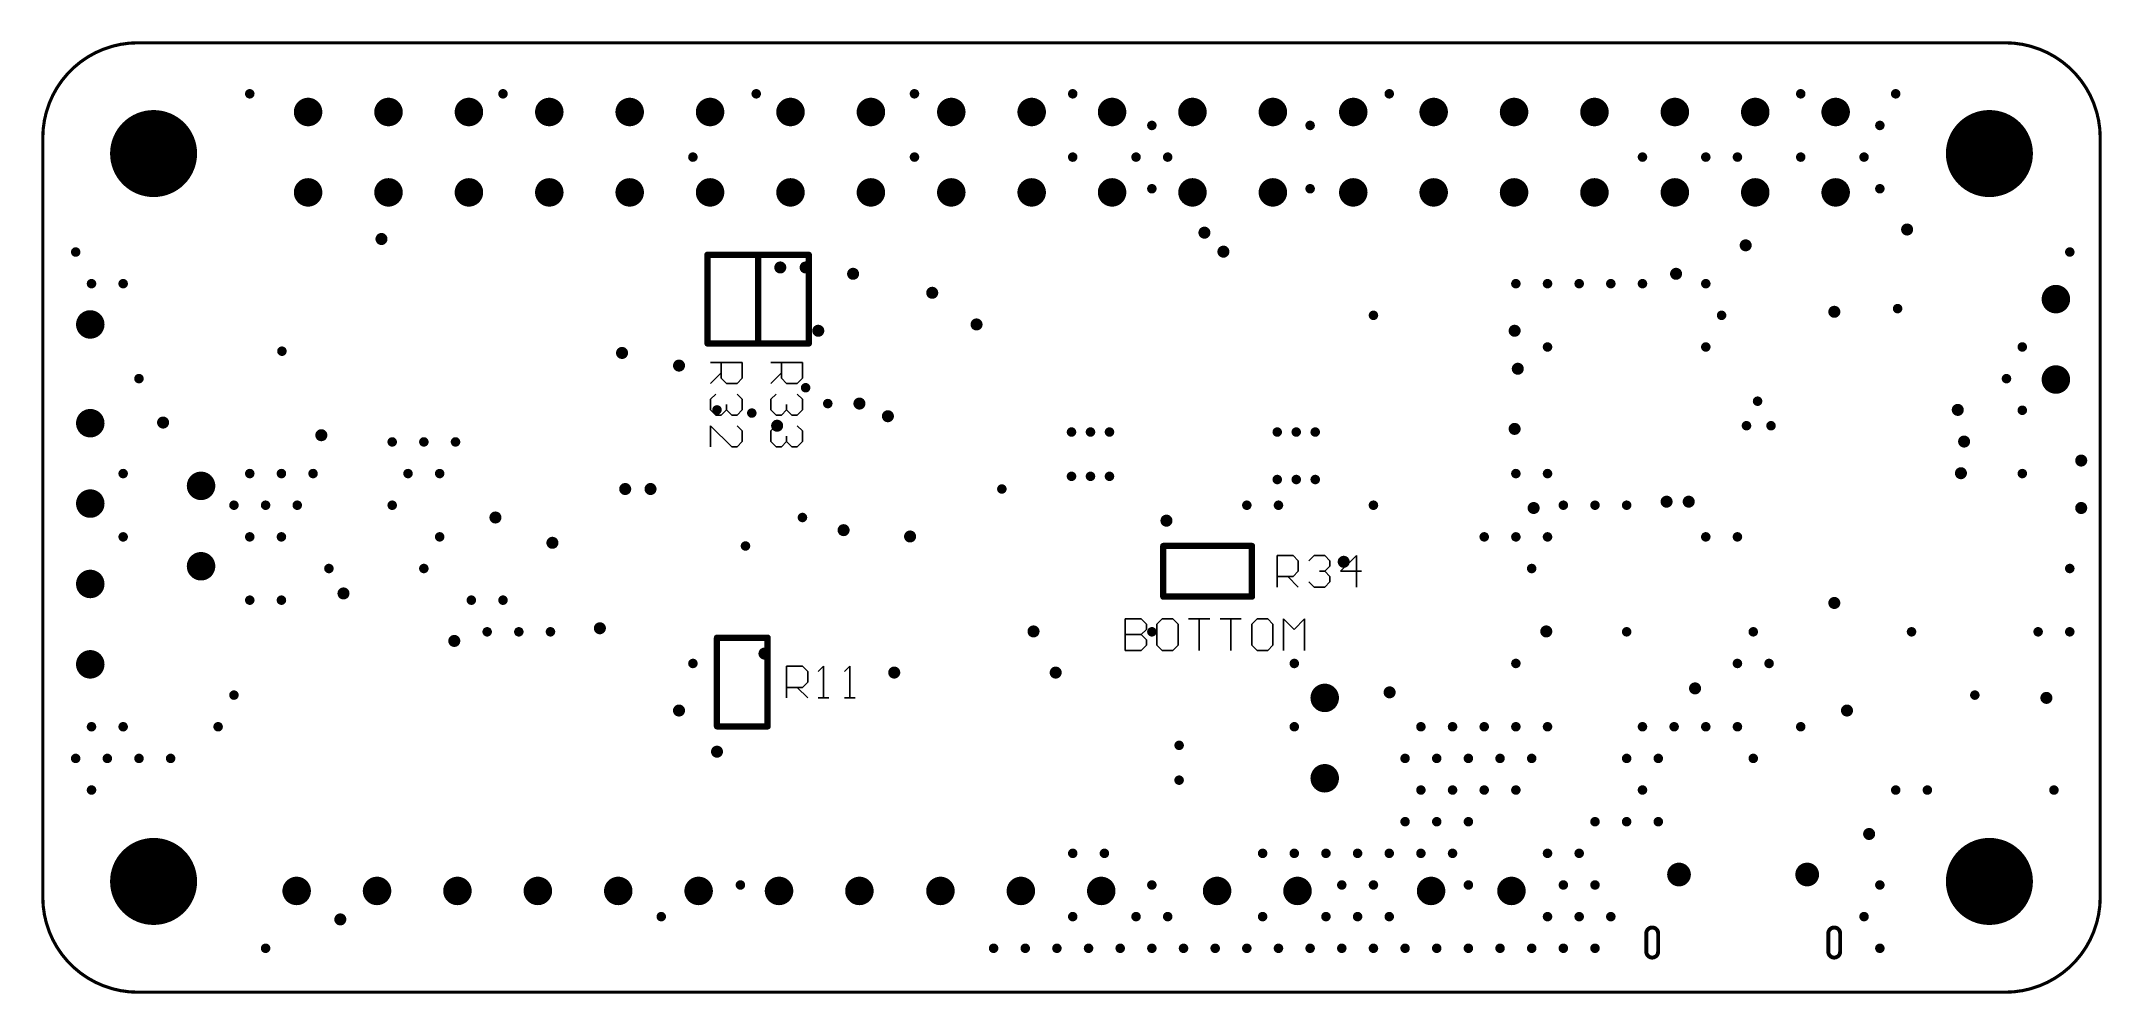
# Model space of a CAD drawing. Header units: millimetres. Extents: x 68.9 to 134, y 70.6 to 100.7.
import ezdxf

# ---------------------------------------------------------------- set-up
doc = ezdxf.new("R2010")
doc.units = ezdxf.units.MM
for name, color, linetype in [('Mechanical13', 56, 'Continuous'), ('PadHoleLayer', 156, 'Continuous'), ('ViaHoleLayer', 16, 'Continuous')]:
    doc.layers.add(name, color=color, linetype=linetype)

# ---------------------------------------------------------------- blocks, each defined once
blk = doc.blocks.new('HDR1X2_1')
at = {"layer": 'PadHoleLayer', "const_width": 0.45}
for points in [[(-0.225, 0, 1), (0.225, 0, 1)], [(2.315, 0, 1), (2.765, 0, 1)]]:
    blk.add_lwpolyline(points, format="xyb", close=True, dxfattribs=at)
blk = doc.blocks.new('HDR1X3_13')
at = {"layer": 'PadHoleLayer', "const_width": 0.45}
for points in [[(-0.225, 0, 1), (0.225, 0, 1)], [(2.315, 0, 1), (2.765, 0, 1)], [(4.855, 0, 1), (5.305, 0, 1)]]:
    blk.add_lwpolyline(points, format="xyb", close=True, dxfattribs=at)
blk = doc.blocks.new('HDR1X8_14')
at = {"layer": 'PadHoleLayer', "const_width": 0.45}
for points in [[(-0.225, 0, 1), (0.225, 0, 1)], [(2.315, 0, 1), (2.765, 0, 1)], [(4.855, 0, 1), (5.305, 0, 1)], [(7.395, 0, 1), (7.845, 0, 1)], [(9.935, 0, 1), (10.385, 0, 1)], [(12.475, 0, 1), (12.925, 0, 1)], [(15.015, 0, 1), (15.465, 0, 1)], [(17.555, 0, 1), (18.005, 0, 1)]]:
    blk.add_lwpolyline(points, format="xyb", close=True, dxfattribs=at)
blk = doc.blocks.new('PIN1_17')
at = {"layer": 'PadHoleLayer', "const_width": 0.45}
blk.add_lwpolyline([(-0.225, 0, 1), (0.225, 0, 1)], format="xyb", close=True, dxfattribs=at)
blk = doc.blocks.new('HDR1X2_38')
at = {"layer": 'PadHoleLayer', "const_width": 0.45}
for points in [[(-0.225, 0, 1), (0.225, 0, 1)], [(2.315, 0, 1), (2.765, 0, 1)]]:
    blk.add_lwpolyline(points, format="xyb", close=True, dxfattribs=at)
blk = doc.blocks.new('HDR1X2_39')
at = {"layer": 'PadHoleLayer', "const_width": 0.45}
for points in [[(-0.225, 0, 1), (0.225, 0, 1)], [(2.315, 0, 1), (2.765, 0, 1)]]:
    blk.add_lwpolyline(points, format="xyb", close=True, dxfattribs=at)
blk = doc.blocks.new('HDR1X2_40')
at = {"layer": 'PadHoleLayer', "const_width": 0.45}
for points in [[(-0.225, 0, 1), (0.225, 0, 1)], [(2.315, 0, 1), (2.765, 0, 1)]]:
    blk.add_lwpolyline(points, format="xyb", close=True, dxfattribs=at)
blk = doc.blocks.new('HDR2X20_41')
at = {"layer": 'PadHoleLayer', "const_width": 0.45}
for points in [[(-0.225, 2.54, 1), (0.225, 2.54, 1)], [(2.315, 2.54, 1), (2.765, 2.54, 1)], [(4.855, 2.54, 1), (5.305, 2.54, 1)], [(7.395, 2.54, 1), (7.845, 2.54, 1)], [(9.935, 2.54, 1), (10.385, 2.54, 1)], [(12.475, 2.54, 1), (12.925, 2.54, 1)], [(15.015, 2.54, 1), (15.465, 2.54, 1)], [(17.555, 2.54, 1), (18.005, 2.54, 1)], [(20.095, 2.54, 1), (20.545, 2.54, 1)], [(22.635, 2.54, 1), (23.085, 2.54, 1)], [(25.175, 2.54, 1), (25.625, 2.54, 1)], [(27.715, 2.54, 1), (28.165, 2.54, 1)], [(30.255, 2.54, 1), (30.705, 2.54, 1)], [(32.795, 2.54, 1), (33.245, 2.54, 1)], [(35.335, 2.54, 1), (35.785, 2.54, 1)], [(37.875, 2.54, 1), (38.325, 2.54, 1)], [(40.415, 2.54, 1), (40.865, 2.54, 1)], [(42.955, 2.54, 1), (43.405, 2.54, 1)], [(45.495, 2.54, 1), (45.945, 2.54, 1)], [(48.035, 2.54, 1), (48.485, 2.54, 1)], [(-0.225, 0, 1), (0.225, 0, 1)], [(2.315, 0, 1), (2.765, 0, 1)], [(4.855, 0, 1), (5.305, 0, 1)], [(7.395, 0, 1), (7.845, 0, 1)], [(9.935, 0, 1), (10.385, 0, 1)], [(12.475, 0, 1), (12.925, 0, 1)], [(15.015, 0, 1), (15.465, 0, 1)], [(17.555, 0, 1), (18.005, 0, 1)], [(20.095, 0, 1), (20.545, 0, 1)], [(22.635, 0, 1), (23.085, 0, 1)], [(25.175, 0, 1), (25.625, 0, 1)], [(27.715, 0, 1), (28.165, 0, 1)], [(30.255, 0, 1), (30.705, 0, 1)], [(32.795, 0, 1), (33.245, 0, 1)], [(35.335, 0, 1), (35.785, 0, 1)], [(37.875, 0, 1), (38.325, 0, 1)], [(40.415, 0, 1), (40.865, 0, 1)], [(42.955, 0, 1), (43.405, 0, 1)], [(45.495, 0, 1), (45.945, 0, 1)], [(48.035, 0, 1), (48.485, 0, 1)]]:
    blk.add_lwpolyline(points, format="xyb", close=True, dxfattribs=at)
blk = doc.blocks.new('HDR1X4_42')
at = {"layer": 'PadHoleLayer', "const_width": 0.45}
for points in [[(-0.225, 0, 1), (0.225, 0, 1)], [(2.315, 0, 1), (2.765, 0, 1)], [(4.855, 0, 1), (5.305, 0, 1)], [(7.395, 0, 1), (7.845, 0, 1)]]:
    blk.add_lwpolyline(points, format="xyb", close=True, dxfattribs=at)
blk = doc.blocks.new('HDR1X2_43')
at = {"layer": 'PadHoleLayer', "const_width": 0.45}
for points in [[(-0.225, 0, 1), (0.225, 0, 1)], [(2.315, 0, 1), (2.765, 0, 1)]]:
    blk.add_lwpolyline(points, format="xyb", close=True, dxfattribs=at)
blk = doc.blocks.new('_____USB_CHINA_76')
at = {"layer": 'PadHoleLayer', "const_width": 0.125}
for points in [[(-3.062, -1.512), (-3.062, -0.937, -1), (-2.687, -0.937), (-2.687, -1.512, -1)], [(2.688, -1.512), (2.688, -0.937, -1), (3.063, -0.937), (3.063, -1.512, -1)]]:
    blk.add_lwpolyline(points, format="xyb", close=True, dxfattribs=at)

msp = doc.modelspace()

# ---------------------------------------------------------------- linework, layer by layer
at = {"layer": 'Mechanical13'}
for p, q in [((90.061, 90.512), (91.061, 90.512)), ((90.394, 90.012), (90.394, 90.512)), ((91.061, 90.512), (91.061, 90.012)), ((91.961, 90.512), (92.961, 90.512)), ((92.294, 90.012), (92.294, 90.512)), ((92.961, 90.512), (92.961, 90.012)), ((90.394, 90.179), (90.061, 89.846)), ((90.561, 89.846), (90.394, 90.012)), ((90.894, 89.846), (90.561, 89.846)), ((91.061, 90.012), (90.894, 89.846)), ((92.294, 90.179), (91.961, 89.846)), ((92.461, 89.846), (92.294, 90.012)), ((92.794, 89.846), (92.461, 89.846)), ((92.961, 90.012), (92.794, 89.846)), ((90.061, 89.346), (90.228, 89.512)), ((90.061, 89.012), (90.061, 89.346)), ((90.894, 89.512), (91.061, 89.346)), ((91.061, 89.346), (91.061, 89.012)), ((91.961, 89.346), (92.128, 89.512)), ((91.961, 89.012), (91.961, 89.346)), ((92.794, 89.512), (92.961, 89.346)), ((92.961, 89.346), (92.961, 89.012)), ((90.228, 88.846), (90.061, 89.012)), ((90.394, 88.846), (90.228, 88.846)), ((90.561, 89.012), (90.394, 88.846)), ((90.561, 89.012), (90.561, 89.179)), ((90.561, 89.179), (90.561, 89.012)), ((90.727, 88.846), (90.561, 89.012)), ((90.894, 88.846), (90.727, 88.846)), ((91.061, 89.012), (90.894, 88.846)), ((92.128, 88.846), (91.961, 89.012)), ((92.294, 88.846), (92.128, 88.846)), ((92.461, 89.012), (92.294, 88.846)), ((92.461, 89.012), (92.461, 89.179)), ((92.461, 89.179), (92.461, 89.012)), ((92.627, 88.846), (92.461, 89.012)), ((92.794, 88.846), (92.627, 88.846)), ((92.961, 89.012), (92.794, 88.846)), ((90.061, 87.846), (90.061, 88.513)), ((90.061, 88.513), (90.727, 87.846)), ((91.061, 88.346), (90.894, 88.513)), ((90.894, 87.846), (91.061, 88.013)), ((91.061, 88.013), (91.061, 88.346)), ((91.961, 88.346), (92.128, 88.513)), ((91.961, 88.013), (91.961, 88.346)), ((92.128, 87.846), (91.961, 88.013)), ((92.461, 88.013), (92.294, 87.846)), ((92.461, 88.013), (92.461, 88.179)), ((92.461, 88.179), (92.461, 88.013)), ((92.627, 87.846), (92.461, 88.013)), ((92.794, 88.513), (92.961, 88.346)), ((92.961, 88.013), (92.794, 87.846)), ((92.961, 88.346), (92.961, 88.013)), ((90.727, 87.846), (90.894, 87.846)), ((92.294, 87.846), (92.128, 87.846)), ((92.794, 87.846), (92.627, 87.846)), ((107.961, 83.412), (107.961, 84.412)), ((107.961, 84.412), (108.461, 84.412)), ((108.461, 84.412), (108.627, 84.245)), ((108.627, 84.245), (108.627, 83.912)), ((108.961, 84.245), (109.127, 84.412)), ((109.127, 84.412), (109.461, 84.412)), ((109.461, 84.412), (109.627, 84.245)), ((109.627, 84.078), (109.461, 83.912)), ((109.627, 84.245), (109.627, 84.078)), ((110.46, 84.412), (109.96, 83.912)), ((110.46, 83.412), (110.46, 84.412)), ((108.461, 83.745), (107.961, 83.745)), ((108.294, 83.745), (108.627, 83.412)), ((108.627, 83.912), (108.461, 83.745)), ((109.127, 83.412), (108.961, 83.579)), ((109.461, 83.412), (109.127, 83.412)), ((109.461, 83.912), (109.294, 83.912)), ((109.294, 83.912), (109.461, 83.912)), ((109.461, 83.912), (109.627, 83.745)), ((109.627, 83.579), (109.461, 83.412)), ((109.627, 83.745), (109.627, 83.579)), ((109.96, 83.912), (110.627, 83.912)), ((103.161, 82.412), (103.161, 81.412)), ((103.661, 82.412), (103.161, 82.412)), ((103.827, 82.245), (103.661, 82.412)), ((103.661, 81.912), (103.827, 82.078)), ((103.827, 82.078), (103.827, 82.245)), ((104.327, 82.412), (104.161, 82.245)), ((104.161, 82.245), (104.161, 81.579)), ((104.661, 82.412), (104.327, 82.412)), ((104.827, 82.245), (104.661, 82.412)), ((104.827, 81.579), (104.827, 82.245)), ((105.16, 82.412), (105.827, 82.412)), ((105.827, 82.412), (105.494, 82.412)), ((105.494, 82.412), (105.494, 81.412)), ((106.16, 82.412), (106.826, 82.412)), ((106.826, 82.412), (106.493, 82.412)), ((106.493, 82.412), (106.493, 81.412)), ((107.326, 82.412), (107.16, 82.245)), ((107.16, 82.245), (107.16, 81.579)), ((107.66, 82.412), (107.326, 82.412)), ((107.826, 82.245), (107.66, 82.412)), ((107.826, 81.579), (107.826, 82.245)), ((108.159, 81.412), (108.159, 82.412)), ((108.159, 82.412), (108.493, 82.078)), ((108.493, 82.078), (108.826, 82.412)), ((108.826, 82.412), (108.826, 81.412)), ((103.661, 81.912), (103.161, 81.912)), ((103.161, 81.912), (103.661, 81.912)), ((103.161, 81.412), (103.661, 81.412)), ((103.827, 81.745), (103.661, 81.912)), ((103.661, 81.412), (103.827, 81.579)), ((103.827, 81.579), (103.827, 81.745)), ((104.161, 81.579), (104.327, 81.412)), ((104.327, 81.412), (104.661, 81.412)), ((104.661, 81.412), (104.827, 81.579)), ((107.16, 81.579), (107.326, 81.412)), ((107.326, 81.412), (107.66, 81.412)), ((107.66, 81.412), (107.826, 81.579)), ((92.461, 79.912), (92.461, 80.912)), ((92.461, 80.912), (92.961, 80.912)), ((92.961, 80.912), (93.127, 80.745)), ((93.127, 80.745), (93.127, 80.412)), ((93.627, 80.912), (93.461, 80.745)), ((93.627, 79.912), (93.627, 80.912)), ((94.46, 80.912), (94.294, 80.745)), ((94.46, 79.912), (94.46, 80.912)), ((92.961, 80.245), (92.461, 80.245)), ((92.794, 80.245), (93.127, 79.912)), ((93.127, 80.412), (92.961, 80.245)), ((93.461, 79.912), (93.794, 79.912)), ((93.794, 79.912), (93.627, 79.912)), ((94.294, 79.912), (94.627, 79.912)), ((94.627, 79.912), (94.46, 79.912))]:
    msp.add_line(p, q, dxfattribs=at)
at = {"layer": 'Mechanical13', "const_width": 0.1}
for points in [[(68.961, 97.612, -0.414214), (71.961, 100.612)], [(130.961, 100.612, -0.414214), (133.961, 97.612)], [(71.961, 70.612, -0.414214), (68.961, 73.612)], [(133.961, 73.612, -0.414214), (130.961, 70.612)]]:
    msp.add_lwpolyline(points, format="xyb", dxfattribs=at)
at = {"layer": 'Mechanical13'}
for points, const_width in [([(71.961, 100.612), (130.961, 100.612)], 0.1), ([(68.961, 73.612), (68.961, 97.612)], 0.1), ([(133.961, 73.612), (133.961, 97.612)], 0.1), ([(89.961, 91.112), (89.961, 93.912)], 0.2), ([(89.961, 93.912), (91.561, 93.912)], 0.2), ([(91.561, 91.112), (91.561, 93.912)], 0.2), ([(91.561, 91.112), (91.561, 93.912)], 0.2), ([(91.561, 93.912), (93.161, 93.912)], 0.2), ([(93.161, 91.112), (93.161, 93.912)], 0.2), ([(89.961, 91.112), (91.561, 91.112)], 0.2), ([(91.561, 91.112), (93.161, 91.112)], 0.2), ([(104.361, 83.112), (104.361, 84.712)], 0.2), ([(104.361, 84.712), (107.161, 84.712)], 0.2), ([(107.161, 83.112), (107.161, 84.712)], 0.2), ([(104.361, 83.112), (107.161, 83.112)], 0.2), ([(90.261, 79.012), (90.261, 81.812)], 0.2), ([(90.261, 81.812), (91.861, 81.812)], 0.2), ([(91.861, 79.012), (91.861, 81.812)], 0.2), ([(90.261, 79.012), (91.861, 79.012)], 0.2), ([(71.961, 70.612), (130.961, 70.612)], 0.1)]:
    msp.add_lwpolyline(points, dxfattribs=dict(at, const_width=const_width))
for points, const_width in [([(71.936, 100.612, 1), (71.986, 100.612, 1)], 0.05), ([(71.936, 100.612, 1), (71.986, 100.612, 1)], 0.05), ([(130.936, 100.612, 1), (130.986, 100.612, 1)], 0.05), ([(130.936, 100.612, 1), (130.986, 100.612, 1)], 0.05), ([(68.936, 97.612, 1), (68.986, 97.612, 1)], 0.05), ([(68.936, 97.612, 1), (68.986, 97.612, 1)], 0.05), ([(133.936, 97.612, 1), (133.986, 97.612, 1)], 0.05), ([(133.936, 97.612, 1), (133.986, 97.612, 1)], 0.05), ([(89.911, 93.912, 1), (90.011, 93.912, 1)], 0.1), ([(89.911, 93.912, 1), (90.011, 93.912, 1)], 0.1), ([(91.511, 93.912, 1), (91.611, 93.912, 1)], 0.1), ([(91.511, 93.912, 1), (91.611, 93.912, 1)], 0.1), ([(91.511, 93.912, 1), (91.611, 93.912, 1)], 0.1), ([(91.511, 93.912, 1), (91.611, 93.912, 1)], 0.1), ([(93.111, 93.912, 1), (93.211, 93.912, 1)], 0.1), ([(93.111, 93.912, 1), (93.211, 93.912, 1)], 0.1), ([(89.911, 91.112, 1), (90.011, 91.112, 1)], 0.1), ([(89.911, 91.112, 1), (90.011, 91.112, 1)], 0.1), ([(91.511, 91.112, 1), (91.611, 91.112, 1)], 0.1), ([(91.511, 91.112, 1), (91.611, 91.112, 1)], 0.1), ([(91.511, 91.112, 1), (91.611, 91.112, 1)], 0.1), ([(91.511, 91.112, 1), (91.611, 91.112, 1)], 0.1), ([(93.111, 91.112, 1), (93.211, 91.112, 1)], 0.1), ([(93.111, 91.112, 1), (93.211, 91.112, 1)], 0.1), ([(104.311, 84.712, 1), (104.411, 84.712, 1)], 0.1), ([(104.311, 84.712, 1), (104.411, 84.712, 1)], 0.1), ([(107.111, 84.712, 1), (107.211, 84.712, 1)], 0.1), ([(107.111, 84.712, 1), (107.211, 84.712, 1)], 0.1), ([(104.311, 83.112, 1), (104.411, 83.112, 1)], 0.1), ([(104.311, 83.112, 1), (104.411, 83.112, 1)], 0.1), ([(107.111, 83.112, 1), (107.211, 83.112, 1)], 0.1), ([(107.111, 83.112, 1), (107.211, 83.112, 1)], 0.1), ([(90.211, 81.812, 1), (90.311, 81.812, 1)], 0.1), ([(90.211, 81.812, 1), (90.311, 81.812, 1)], 0.1), ([(91.811, 81.812, 1), (91.911, 81.812, 1)], 0.1), ([(91.811, 81.812, 1), (91.911, 81.812, 1)], 0.1), ([(90.211, 79.012, 1), (90.311, 79.012, 1)], 0.1), ([(90.211, 79.012, 1), (90.311, 79.012, 1)], 0.1), ([(91.811, 79.012, 1), (91.911, 79.012, 1)], 0.1), ([(91.811, 79.012, 1), (91.911, 79.012, 1)], 0.1), ([(121.004, 74.331, 1), (120.304, 74.331, 1)], 0.05), ([(120.292, 74.331, 1), (120.317, 74.331, 1)], 0.025), ([(120.992, 74.331, 1), (121.017, 74.331, 1)], 0.025), ([(125.054, 74.331, 1), (124.354, 74.331, 1)], 0.05), ([(124.342, 74.331, 1), (124.367, 74.331, 1)], 0.025), ([(125.042, 74.331, 1), (125.067, 74.331, 1)], 0.025), ([(68.936, 73.612, 1), (68.986, 73.612, 1)], 0.05), ([(68.936, 73.612, 1), (68.986, 73.612, 1)], 0.05), ([(133.936, 73.612, 1), (133.986, 73.612, 1)], 0.05), ([(133.936, 73.612, 1), (133.986, 73.612, 1)], 0.05), ([(71.936, 70.612, 1), (71.986, 70.612, 1)], 0.05), ([(71.936, 70.612, 1), (71.986, 70.612, 1)], 0.05), ([(130.936, 70.612, 1), (130.986, 70.612, 1)], 0.05), ([(130.936, 70.612, 1), (130.986, 70.612, 1)], 0.05)]:
    msp.add_lwpolyline(points, format="xyb", close=True, dxfattribs=dict(at, const_width=const_width))
at = {"layer": 'PadHoleLayer'}
for points, const_width in [([(71.774, 97.112, 1), (73.148, 97.112, 1)], 1.375), ([(129.773, 97.112, 1), (131.148, 97.112, 1)], 1.375), ([(71.774, 74.112, 1), (73.148, 74.112, 1)], 1.375), ([(129.773, 74.112, 1), (131.148, 74.112, 1)], 1.375), ([(120.479, 74.331, 1), (120.829, 74.331, 1)], 0.35), ([(124.529, 74.331, 1), (124.879, 74.331, 1)], 0.35)]:
    msp.add_lwpolyline(points, format="xyb", close=True, dxfattribs=dict(at, const_width=const_width))
at = {"layer": 'ViaHoleLayer'}
for points, const_width in [([(75.425, 99, 1), (75.575, 99, 1)], 0.15), ([(83.425, 99, 1), (83.575, 99, 1)], 0.15), ([(91.425, 99, 1), (91.575, 99, 1)], 0.15), ([(96.425, 99, 1), (96.575, 99, 1)], 0.15), ([(101.425, 99, 1), (101.575, 99, 1)], 0.15), ([(111.425, 99, 1), (111.575, 99, 1)], 0.15), ([(124.425, 99, 1), (124.575, 99, 1)], 0.15), ([(127.425, 99, 1), (127.575, 99, 1)], 0.15), ([(103.925, 98, 1), (104.075, 98, 1)], 0.15), ([(108.925, 98, 1), (109.075, 98, 1)], 0.15), ([(126.925, 98, 1), (127.075, 98, 1)], 0.15), ([(89.425, 97, 1), (89.575, 97, 1)], 0.15), ([(96.425, 97, 1), (96.575, 97, 1)], 0.15), ([(101.425, 97, 1), (101.575, 97, 1)], 0.15), ([(103.425, 97, 1), (103.575, 97, 1)], 0.15), ([(104.425, 97, 1), (104.575, 97, 1)], 0.15), ([(119.425, 97, 1), (119.575, 97, 1)], 0.15), ([(121.425, 97, 1), (121.575, 97, 1)], 0.15), ([(122.425, 97, 1), (122.575, 97, 1)], 0.15), ([(124.425, 97, 1), (124.575, 97, 1)], 0.15), ([(126.425, 97, 1), (126.575, 97, 1)], 0.15), ([(103.925, 96, 1), (104.075, 96, 1)], 0.15), ([(108.925, 96, 1), (109.075, 96, 1)], 0.15), ([(126.925, 96, 1), (127.075, 96, 1)], 0.15), ([(79.566, 94.412, 1), (79.756, 94.412, 1)], 0.19), ([(105.566, 94.612, 1), (105.756, 94.612, 1)], 0.19), ([(122.666, 94.212, 1), (122.856, 94.212, 1)], 0.19), ([(127.766, 94.712, 1), (127.956, 94.712, 1)], 0.19), ([(69.925, 94, 1), (70.075, 94, 1)], 0.15), ([(106.166, 94.012, 1), (106.356, 94.012, 1)], 0.19), ([(132.925, 94, 1), (133.075, 94, 1)], 0.15), ([(70.425, 93, 1), (70.575, 93, 1)], 0.15), ([(71.425, 93, 1), (71.575, 93, 1)], 0.15), ([(92.166, 93.512, 1), (92.356, 93.512, 1)], 0.19), ([(92.966, 93.512, 1), (93.156, 93.512, 1)], 0.19), ([(94.466, 93.312, 1), (94.656, 93.312, 1)], 0.19), ([(115.425, 93, 1), (115.575, 93, 1)], 0.15), ([(116.425, 93, 1), (116.575, 93, 1)], 0.15), ([(117.425, 93, 1), (117.575, 93, 1)], 0.15), ([(118.425, 93, 1), (118.575, 93, 1)], 0.15), ([(119.425, 93, 1), (119.575, 93, 1)], 0.15), ([(120.466, 93.312, 1), (120.656, 93.312, 1)], 0.19), ([(121.425, 93, 1), (121.575, 93, 1)], 0.15), ([(96.966, 92.712, 1), (97.156, 92.712, 1)], 0.19), ([(98.366, 91.712, 1), (98.556, 91.712, 1)], 0.19), ([(110.925, 92, 1), (111.075, 92, 1)], 0.15), ([(121.925, 92, 1), (122.075, 92, 1)], 0.15), ([(125.466, 92.112, 1), (125.656, 92.112, 1)], 0.19), ([(127.486, 92.212, 1), (127.636, 92.212, 1)], 0.15), ([(93.366, 91.512, 1), (93.556, 91.512, 1)], 0.19), ([(115.366, 91.512, 1), (115.556, 91.512, 1)], 0.19), ([(116.425, 91, 1), (116.575, 91, 1)], 0.15), ([(121.425, 91, 1), (121.575, 91, 1)], 0.15), ([(131.425, 91, 1), (131.575, 91, 1)], 0.15), ([(76.441, 90.867, 1), (76.591, 90.867, 1)], 0.15), ([(87.166, 90.812, 1), (87.356, 90.812, 1)], 0.19), ([(88.966, 90.412, 1), (89.156, 90.412, 1)], 0.19), ([(115.466, 90.312, 1), (115.656, 90.312, 1)], 0.19), ([(71.925, 90, 1), (72.075, 90, 1)], 0.15), ([(92.986, 89.712, 1), (93.136, 89.712, 1)], 0.15), ([(130.925, 90, 1), (131.075, 90, 1)], 0.15), ([(93.686, 89.212, 1), (93.836, 89.212, 1)], 0.15), ([(94.666, 89.212, 1), (94.856, 89.212, 1)], 0.19), ([(123.061, 89.287, 1), (123.211, 89.287, 1)], 0.15), ([(129.366, 89.012, 1), (129.556, 89.012, 1)], 0.19), ([(72.666, 88.612, 1), (72.856, 88.612, 1)], 0.19), ([(90.186, 89.012, 1), (90.336, 89.012, 1)], 0.15), ([(91.286, 88.912, 1), (91.436, 88.912, 1)], 0.15), ([(92.066, 88.512, 1), (92.256, 88.512, 1)], 0.19), ([(95.566, 88.812, 1), (95.756, 88.812, 1)], 0.19), ([(115.366, 88.412, 1), (115.556, 88.412, 1)], 0.19), ([(122.711, 88.512, 1), (122.861, 88.512, 1)], 0.15), ([(123.486, 88.512, 1), (123.636, 88.512, 1)], 0.15), ([(131.425, 89, 1), (131.575, 89, 1)], 0.15), ([(77.666, 88.212, 1), (77.856, 88.212, 1)], 0.19), ([(79.925, 88, 1), (80.075, 88, 1)], 0.15), ([(80.925, 88, 1), (81.075, 88, 1)], 0.15), ([(81.925, 88, 1), (82.075, 88, 1)], 0.15), ([(101.386, 88.312, 1), (101.536, 88.312, 1)], 0.15), ([(101.986, 88.312, 1), (102.136, 88.312, 1)], 0.15), ([(102.586, 88.312, 1), (102.736, 88.312, 1)], 0.15), ([(107.886, 88.312, 1), (108.036, 88.312, 1)], 0.15), ([(108.486, 88.312, 1), (108.636, 88.312, 1)], 0.15), ([(109.086, 88.312, 1), (109.236, 88.312, 1)], 0.15), ([(129.566, 88.012, 1), (129.756, 88.012, 1)], 0.19), ([(133.266, 87.412, 1), (133.456, 87.412, 1)], 0.19), ([(71.425, 87, 1), (71.575, 87, 1)], 0.15), ([(75.425, 87, 1), (75.575, 87, 1)], 0.15), ([(76.425, 87, 1), (76.575, 87, 1)], 0.15), ([(77.425, 87, 1), (77.575, 87, 1)], 0.15), ([(80.425, 87, 1), (80.575, 87, 1)], 0.15), ([(81.425, 87, 1), (81.575, 87, 1)], 0.15), ([(87.266, 86.512, 1), (87.456, 86.512, 1)], 0.19), ([(88.066, 86.512, 1), (88.256, 86.512, 1)], 0.19), ([(99.186, 86.512, 1), (99.336, 86.512, 1)], 0.15), ([(101.386, 86.912, 1), (101.536, 86.912, 1)], 0.15), ([(101.986, 86.912, 1), (102.136, 86.912, 1)], 0.15), ([(102.586, 86.912, 1), (102.736, 86.912, 1)], 0.15), ([(107.886, 86.812, 1), (108.036, 86.812, 1)], 0.15), ([(108.486, 86.812, 1), (108.636, 86.812, 1)], 0.15), ([(109.086, 86.812, 1), (109.236, 86.812, 1)], 0.15), ([(115.425, 87, 1), (115.575, 87, 1)], 0.15), ([(116.425, 87, 1), (116.575, 87, 1)], 0.15), ([(129.466, 87.012, 1), (129.656, 87.012, 1)], 0.19), ([(131.425, 87, 1), (131.575, 87, 1)], 0.15), ([(74.925, 86, 1), (75.075, 86, 1)], 0.15), ([(75.925, 86, 1), (76.075, 86, 1)], 0.15), ([(76.925, 86, 1), (77.075, 86, 1)], 0.15), ([(79.925, 86, 1), (80.075, 86, 1)], 0.15), ([(106.925, 86, 1), (107.075, 86, 1)], 0.15), ([(107.925, 86, 1), (108.075, 86, 1)], 0.15), ([(110.925, 86, 1), (111.075, 86, 1)], 0.15), ([(115.966, 85.912, 1), (116.156, 85.912, 1)], 0.19), ([(116.925, 86, 1), (117.075, 86, 1)], 0.15), ([(117.925, 86, 1), (118.075, 86, 1)], 0.15), ([(118.925, 86, 1), (119.075, 86, 1)], 0.15), ([(120.166, 86.112, 1), (120.356, 86.112, 1)], 0.19), ([(120.866, 86.112, 1), (121.056, 86.112, 1)], 0.19), ([(133.266, 85.912, 1), (133.456, 85.912, 1)], 0.19), ([(83.166, 85.612, 1), (83.356, 85.612, 1)], 0.19), ([(92.886, 85.612, 1), (93.036, 85.612, 1)], 0.15), ([(94.166, 85.212, 1), (94.356, 85.212, 1)], 0.19), ([(104.366, 85.512, 1), (104.556, 85.512, 1)], 0.19), ([(71.425, 85, 1), (71.575, 85, 1)], 0.15), ([(75.425, 85, 1), (75.575, 85, 1)], 0.15), ([(76.425, 85, 1), (76.575, 85, 1)], 0.15), ([(81.425, 85, 1), (81.575, 85, 1)], 0.15), ([(84.966, 84.812, 1), (85.156, 84.812, 1)], 0.19), ([(91.086, 84.712, 1), (91.236, 84.712, 1)], 0.15), ([(96.266, 85.012, 1), (96.456, 85.012, 1)], 0.19), ([(114.425, 85, 1), (114.575, 85, 1)], 0.15), ([(115.425, 85, 1), (115.575, 85, 1)], 0.15), ([(116.425, 85, 1), (116.575, 85, 1)], 0.15), ([(121.425, 85, 1), (121.575, 85, 1)], 0.15), ([(122.425, 85, 1), (122.575, 85, 1)], 0.15), ([(77.925, 84, 1), (78.075, 84, 1)], 0.15), ([(80.925, 84, 1), (81.075, 84, 1)], 0.15), ([(109.966, 84.212, 1), (110.156, 84.212, 1)], 0.19), ([(115.925, 84, 1), (116.075, 84, 1)], 0.15), ([(132.925, 84, 1), (133.075, 84, 1)], 0.15), ([(78.366, 83.212, 1), (78.556, 83.212, 1)], 0.19), ([(75.425, 83, 1), (75.575, 83, 1)], 0.15), ([(76.425, 83, 1), (76.575, 83, 1)], 0.15), ([(82.425, 83, 1), (82.575, 83, 1)], 0.15), ([(83.425, 83, 1), (83.575, 83, 1)], 0.15), ([(125.466, 82.912, 1), (125.656, 82.912, 1)], 0.19), ([(82.925, 82, 1), (83.075, 82, 1)], 0.15), ([(83.925, 82, 1), (84.075, 82, 1)], 0.15), ([(84.925, 82, 1), (85.075, 82, 1)], 0.15), ([(86.466, 82.112, 1), (86.656, 82.112, 1)], 0.19), ([(100.166, 82.012, 1), (100.356, 82.012, 1)], 0.19), ([(103.925, 82, 1), (104.075, 82, 1)], 0.15), ([(116.366, 82.012, 1), (116.556, 82.012, 1)], 0.19), ([(118.925, 82, 1), (119.075, 82, 1)], 0.15), ([(122.925, 82, 1), (123.075, 82, 1)], 0.15), ([(127.925, 82, 1), (128.075, 82, 1)], 0.15), ([(131.925, 82, 1), (132.075, 82, 1)], 0.15), ([(132.925, 82, 1), (133.075, 82, 1)], 0.15), ([(81.866, 81.712, 1), (82.056, 81.712, 1)], 0.19), ([(91.666, 81.312, 1), (91.856, 81.312, 1)], 0.19), ([(89.425, 81, 1), (89.575, 81, 1)], 0.15), ([(95.766, 80.712, 1), (95.956, 80.712, 1)], 0.19), ([(100.866, 80.712, 1), (101.056, 80.712, 1)], 0.19), ([(108.425, 81, 1), (108.575, 81, 1)], 0.15), ([(115.425, 81, 1), (115.575, 81, 1)], 0.15), ([(122.425, 81, 1), (122.575, 81, 1)], 0.15), ([(123.425, 81, 1), (123.575, 81, 1)], 0.15), ([(74.925, 80, 1), (75.075, 80, 1)], 0.15), ([(111.416, 80.087, 1), (111.606, 80.087, 1)], 0.19), ([(121.066, 80.212, 1), (121.256, 80.212, 1)], 0.19), ([(129.925, 80, 1), (130.075, 80, 1)], 0.15), ([(132.166, 79.912, 1), (132.356, 79.912, 1)], 0.19), ([(88.966, 79.512, 1), (89.156, 79.512, 1)], 0.19), ([(125.866, 79.512, 1), (126.056, 79.512, 1)], 0.19), ([(70.425, 79, 1), (70.575, 79, 1)], 0.15), ([(71.425, 79, 1), (71.575, 79, 1)], 0.15), ([(74.425, 79, 1), (74.575, 79, 1)], 0.15), ([(108.425, 79, 1), (108.575, 79, 1)], 0.15), ([(112.425, 79, 1), (112.575, 79, 1)], 0.15), ([(113.425, 79, 1), (113.575, 79, 1)], 0.15), ([(114.425, 79, 1), (114.575, 79, 1)], 0.15), ([(115.425, 79, 1), (115.575, 79, 1)], 0.15), ([(116.425, 79, 1), (116.575, 79, 1)], 0.15), ([(119.425, 79, 1), (119.575, 79, 1)], 0.15), ([(120.425, 79, 1), (120.575, 79, 1)], 0.15), ([(121.425, 79, 1), (121.575, 79, 1)], 0.15), ([(122.425, 79, 1), (122.575, 79, 1)], 0.15), ([(124.425, 79, 1), (124.575, 79, 1)], 0.15), ([(69.925, 78, 1), (70.075, 78, 1)], 0.15), ([(70.925, 78, 1), (71.075, 78, 1)], 0.15), ([(71.925, 78, 1), (72.075, 78, 1)], 0.15), ([(72.925, 78, 1), (73.075, 78, 1)], 0.15), ([(90.166, 78.212, 1), (90.356, 78.212, 1)], 0.19), ([(104.786, 78.412, 1), (104.936, 78.412, 1)], 0.15), ([(111.925, 78, 1), (112.075, 78, 1)], 0.15), ([(112.925, 78, 1), (113.075, 78, 1)], 0.15), ([(113.925, 78, 1), (114.075, 78, 1)], 0.15), ([(114.925, 78, 1), (115.075, 78, 1)], 0.15), ([(115.925, 78, 1), (116.075, 78, 1)], 0.15), ([(118.925, 78, 1), (119.075, 78, 1)], 0.15), ([(119.925, 78, 1), (120.075, 78, 1)], 0.15), ([(122.925, 78, 1), (123.075, 78, 1)], 0.15), ([(70.425, 77, 1), (70.575, 77, 1)], 0.15), ([(104.786, 77.312, 1), (104.936, 77.312, 1)], 0.15), ([(112.425, 77, 1), (112.575, 77, 1)], 0.15), ([(113.425, 77, 1), (113.575, 77, 1)], 0.15), ([(114.425, 77, 1), (114.575, 77, 1)], 0.15), ([(115.425, 77, 1), (115.575, 77, 1)], 0.15), ([(119.425, 77, 1), (119.575, 77, 1)], 0.15), ([(127.425, 77, 1), (127.575, 77, 1)], 0.15), ([(128.425, 77, 1), (128.575, 77, 1)], 0.15), ([(132.425, 77, 1), (132.575, 77, 1)], 0.15), ([(111.925, 76, 1), (112.075, 76, 1)], 0.15), ([(112.925, 76, 1), (113.075, 76, 1)], 0.15), ([(113.925, 76, 1), (114.075, 76, 1)], 0.15), ([(117.925, 76, 1), (118.075, 76, 1)], 0.15), ([(118.925, 76, 1), (119.075, 76, 1)], 0.15), ([(119.925, 76, 1), (120.075, 76, 1)], 0.15), ([(126.566, 75.612, 1), (126.756, 75.612, 1)], 0.19), ([(101.425, 75, 1), (101.575, 75, 1)], 0.15), ([(102.425, 75, 1), (102.575, 75, 1)], 0.15), ([(107.425, 75, 1), (107.575, 75, 1)], 0.15), ([(108.425, 75, 1), (108.575, 75, 1)], 0.15), ([(109.425, 75, 1), (109.575, 75, 1)], 0.15), ([(110.425, 75, 1), (110.575, 75, 1)], 0.15), ([(111.425, 75, 1), (111.575, 75, 1)], 0.15), ([(112.425, 75, 1), (112.575, 75, 1)], 0.15), ([(113.425, 75, 1), (113.575, 75, 1)], 0.15), ([(116.425, 75, 1), (116.575, 75, 1)], 0.15), ([(117.425, 75, 1), (117.575, 75, 1)], 0.15), ([(90.925, 74, 1), (91.075, 74, 1)], 0.15), ([(103.925, 74, 1), (104.075, 74, 1)], 0.15), ([(109.925, 74, 1), (110.075, 74, 1)], 0.15), ([(110.925, 74, 1), (111.075, 74, 1)], 0.15), ([(113.925, 74, 1), (114.075, 74, 1)], 0.15), ([(116.925, 74, 1), (117.075, 74, 1)], 0.15), ([(117.925, 74, 1), (118.075, 74, 1)], 0.15), ([(126.925, 74, 1), (127.075, 74, 1)], 0.15), ([(78.266, 72.912, 1), (78.456, 72.912, 1)], 0.19), ([(88.425, 73, 1), (88.575, 73, 1)], 0.15), ([(101.425, 73, 1), (101.575, 73, 1)], 0.15), ([(103.425, 73, 1), (103.575, 73, 1)], 0.15), ([(104.425, 73, 1), (104.575, 73, 1)], 0.15), ([(107.425, 73, 1), (107.575, 73, 1)], 0.15), ([(109.425, 73, 1), (109.575, 73, 1)], 0.15), ([(110.425, 73, 1), (110.575, 73, 1)], 0.15), ([(111.425, 73, 1), (111.575, 73, 1)], 0.15), ([(116.425, 73, 1), (116.575, 73, 1)], 0.15), ([(117.425, 73, 1), (117.575, 73, 1)], 0.15), ([(118.425, 73, 1), (118.575, 73, 1)], 0.15), ([(126.425, 73, 1), (126.575, 73, 1)], 0.15), ([(75.925, 72, 1), (76.075, 72, 1)], 0.15), ([(98.925, 72, 1), (99.075, 72, 1)], 0.15), ([(99.925, 72, 1), (100.075, 72, 1)], 0.15), ([(100.925, 72, 1), (101.075, 72, 1)], 0.15), ([(101.925, 72, 1), (102.075, 72, 1)], 0.15), ([(102.925, 72, 1), (103.075, 72, 1)], 0.15), ([(103.925, 72, 1), (104.075, 72, 1)], 0.15), ([(104.925, 72, 1), (105.075, 72, 1)], 0.15), ([(105.925, 72, 1), (106.075, 72, 1)], 0.15), ([(106.925, 72, 1), (107.075, 72, 1)], 0.15), ([(107.925, 72, 1), (108.075, 72, 1)], 0.15), ([(108.925, 72, 1), (109.075, 72, 1)], 0.15), ([(109.925, 72, 1), (110.075, 72, 1)], 0.15), ([(110.925, 72, 1), (111.075, 72, 1)], 0.15), ([(111.925, 72, 1), (112.075, 72, 1)], 0.15), ([(112.925, 72, 1), (113.075, 72, 1)], 0.15), ([(113.925, 72, 1), (114.075, 72, 1)], 0.15), ([(114.925, 72, 1), (115.075, 72, 1)], 0.15), ([(115.925, 72, 1), (116.075, 72, 1)], 0.15), ([(116.925, 72, 1), (117.075, 72, 1)], 0.15), ([(117.925, 72, 1), (118.075, 72, 1)], 0.15), ([(126.925, 72, 1), (127.075, 72, 1)], 0.15)]:
    msp.add_lwpolyline(points, format="xyb", close=True, dxfattribs=dict(at, const_width=const_width))

# ---------------------------------------------------------------- block references
for name, p, rotation in [('HDR2X20_41', (77.343, 95.885), 360), ('HDR1X2_40', (132.561, 92.512), 270), ('PIN1_17', (70.461, 91.712), 270), ('HDR1X4_42', (70.461, 88.592), 270), ('HDR1X2_43', (73.961, 84.072), 90), ('HDR1X2_38', (109.461, 77.372), 90), ('HDR1X8_14', (94.761, 73.812), 180), ('HDR1X3_13', (97.321, 73.812), 360), ('HDR1X2_1', (106.061, 73.812), 360), ('HDR1X2_39', (112.821, 73.812), 360), ('_____USB_CHINA_76', (122.682, 73.406), 360)]:
    msp.add_blockref(name, p, dxfattribs=dict(rotation=rotation))

doc.saveas('drawing.dxf')
